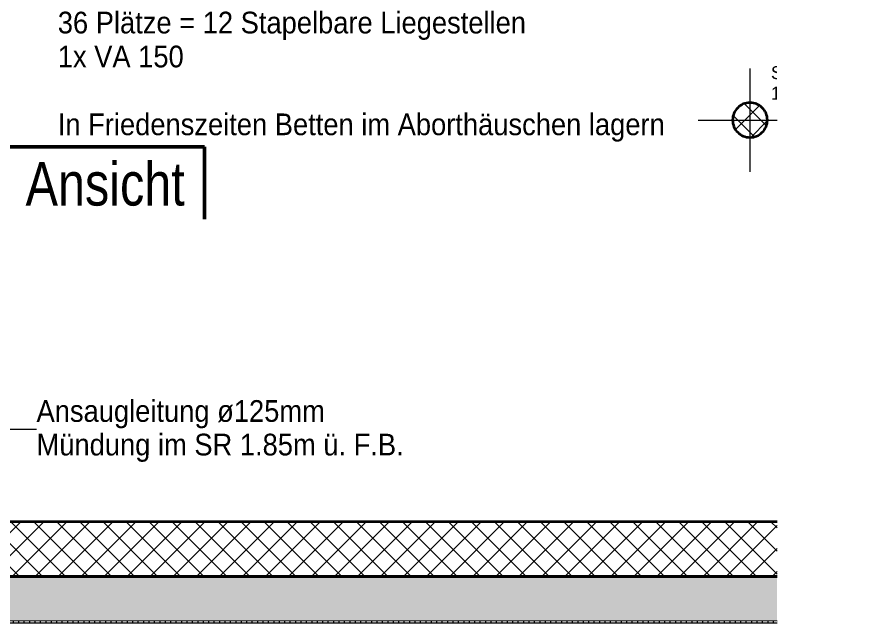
# Model space of a CAD drawing. Header units: metres. Extents: x -0.64 to 0.89, y -0.01 to 0.61.
# Drawn here: x 0.1381 to 0.2171, y 0.2365 to 0.2923 of the extents above; entities that cross this region are included whole.
import ezdxf
from ezdxf.xclip import XClip

# ---------------------------------------------------------------- set-up
doc = ezdxf.new("R2010")
doc.units = ezdxf.units.M
doc.header["$MEASUREMENT"] = 0
doc.header["$XCLIPFRAME"] = 0
doc.linetypes.add('Strichpunkt 3_1_1mm', pattern=[0.006, 0.003, -0.0015, 0, -0.0015])
doc.linetypes.add('Strichpunkt 6_2_2mm Schnitt', pattern=[0.01, 0.006, -0.002, 0, -0.002])
for name, color, linetype in [('011_Stift 1.Grau', 7, 'Continuous'), ('011_Stift 2.Gelb', 7, 'Continuous'), ('015 Innenwände', 7, 'Continuous'), ('015 Innenwände Bauteilschraffuren', 7, 'Continuous'), ('015 Innenwände Schichttrennlinien', 7, 'Continuous'), ('020 Stützen', 7, 'Continuous'), ('020 Stützen Bauteilschraffuren', 7, 'Continuous'), ('060 Möbel Einbau', 7, 'Continuous'), ('340 Schutzraum', 7, 'Continuous')]:
    doc.layers.add(name, color=color, linetype=linetype)
doc.styles.add('ERSTELLTER_STIL_1', font='Arial.ttf')
doc.styles.add('ERSTELLTER_STIL_3', font='Arial.ttf', dxfattribs={"width": 0.8})
doc.styles.add('ERSTELLTER_STIL_5', font='Arial.ttf', dxfattribs={"width": 0.9})
pattern_1 = [(45, (0.5632625, 0.7045894), (-0.00106066, 0.00106066), []), (135, (0.5632625, 0.7045894), (0.00106066, 0.00106066), [])]

# ---------------------------------------------------------------- blocks, each defined once
blk = doc.blocks.new('*X9')
at = {"layer": '015 Innenwände Bauteilschraffuren', "linetype": 'Continuous', "lineweight": 0, "true_color": 0x000000}
for points in [[(0.132928, 0.240776), (0.132864, 0.240676), (0.139226, 0.240676), (0.139226, 0.240776)], [(0.147226, 0.240675), (0.155226, 0.240674), (0.155226, 0.240774), (0.147226, 0.240775)], [(0.163226, 0.240674), (0.171226, 0.240673), (0.171226, 0.240773), (0.163226, 0.240774)], [(0.179226, 0.240672), (0.187226, 0.240672), (0.187226, 0.240772), (0.179226, 0.240772)], [(0.195226, 0.240671), (0.203226, 0.24067), (0.203226, 0.24077), (0.195226, 0.240771)]]:
    blk.add_hatch(color=18, dxfattribs=at).paths.add_polyline_path(points)
blk = doc.blocks.new('Zeichnung_2_1', base_point=(0.563262, 0.704589))
at = {"layer": '015 Innenwände Bauteilschraffuren', "linetype": 'Continuous', "lineweight": 0, "true_color": 0x000000}
h = blk.add_hatch(dxfattribs=at)
h.set_pattern_fill('Beton_0001', color=18, style=0, pattern_type=2)
h.set_pattern_definition(pattern_1)
h.paths.add_polyline_path([(0.208057, 0.24577), (0.136154, 0.245776), (0.136154, 0.240776), (0.208057, 0.24077)])
h = blk.add_hatch(dxfattribs=at)
h.set_pattern_fill('Dämmstoff__Polystyrol_XP_F3', color=18, style=0, pattern_type=2)
h.set_pattern_definition([(90, (0.5632625, 0.7045894), (-0.0004330127, 0), [0.00025, -0.0005]), (90, (0.563046, 0.7049644), (-0.0004330127, 0), [0.00025, -0.0005]), (150, (0.5632625, 0.7048394), (0.00021650635, 0.000375), [0.00025, -0.0005]), (150, (0.5628295, 0.7048394), (0.00021650635, 0.000375), [0.00025, -0.0005]), (210, (0.5632625, 0.7045894), (-0.00021650635, 0.000375), [0.00025, -0.0005]), (210, (0.5628295, 0.7045894), (-0.00021650635, 0.000375), [0.00025, -0.0005])])
h.paths.add_polyline_path([(0.130283, 0.236676), (0.208057, 0.23667), (0.208057, 0.24067), (0.132864, 0.240676)])
h = blk.add_hatch(dxfattribs=at)
h.set_pattern_fill('Dämmstoff__allgemein_ver_32', color=18, style=0, pattern_type=2)
h.set_pattern_definition([(89.99543, (0.5632625, 0.7045894), (-0.0005, 3.985e-08), [])])
h.paths.add_polyline_path([(0.130154, 0.236476), (0.208057, 0.23647), (0.208057, 0.23667), (0.130283, 0.236676)])
at = {"layer": '020 Stützen Bauteilschraffuren', "linetype": 'Continuous', "lineweight": 0, "true_color": 0x000000}
h = blk.add_hatch(dxfattribs=at)
h.set_pattern_fill('Beton_0001', color=18, style=0, pattern_type=2)
h.set_pattern_definition(pattern_1)
h.paths.add_polyline_path([(0.203961, 0.282792, 0.414214), (0.205561, 0.281192, 0.414214), (0.207161, 0.282792, 0.414214), (0.205561, 0.284392, 0.414214)])
at = {"layer": '011_Stift 2.Gelb', "color": 7, "linetype": 'Strichpunkt 3_1_1mm', "lineweight": 20, "ltscale": 1000}
for p, q in [((0.205561, 0.28755), (0.205561, 0.278033)), ((0.200802, 0.282792), (0.208057, 0.282792))]:
    blk.add_line(p, q, dxfattribs=at)
at = {"layer": '015 Innenwände', "color": 7, "linetype": 'Continuous', "lineweight": 35, "ltscale": 1000, "flags": 128}
blk.add_lwpolyline([(0.208057, 0.24577), (0.136154, 0.245776)], dxfattribs=at)
at = {"layer": '015 Innenwände', "color": 7, "linetype": 'Continuous', "lineweight": 13, "ltscale": 1000, "flags": 128}
blk.add_lwpolyline([(0.130154, 0.236476), (0.208057, 0.23647)], dxfattribs=at)
at = {"layer": '015 Innenwände Schichttrennlinien', "color": 7, "linetype": 'Continuous', "lineweight": 20, "ltscale": 1000}
for p, q in [((0.132864, 0.240676), (0.208057, 0.24067)), ((0.130283, 0.236676), (0.208057, 0.23667))]:
    blk.add_line(p, q, dxfattribs=at)
at = {"layer": '015 Innenwände Schichttrennlinien', "color": 7, "linetype": 'Continuous', "lineweight": 35, "ltscale": 1000}
blk.add_line((0.136154, 0.240776), (0.208057, 0.24077), dxfattribs=at)
at = {"layer": '020 Stützen', "color": 7, "linetype": 'Continuous', "lineweight": 35, "ltscale": 1000, "flags": 128}
blk.add_lwpolyline([(0.203961, 0.282792, 0.414214), (0.205561, 0.281192, 0.414214), (0.207161, 0.282792, 0.414214), (0.205561, 0.284392, 0.414214)], format="xyb", close=True, dxfattribs=at)
at = {"layer": '340 Schutzraum', "color": 7, "linetype": 'Continuous', "lineweight": 13, "ltscale": 1000}
blk.add_line((0.129851, 0.254313), (0.139851, 0.254313), dxfattribs=at)
at = {"layer": '340 Schutzraum', "color": 7, "linetype": 'Strichpunkt 6_2_2mm Schnitt', "lineweight": 50, "ltscale": 1000, "flags": 128}
blk.add_lwpolyline([(0.155327, 0.273665), (0.155327, 0.280326), (0.097041, 0.280329)], dxfattribs=at)
at = {"color": 7, "linetype": 'Continuous', "lineweight": 13, "ltscale": 1000}
blk.add_blockref('*X9', (0, 0), dxfattribs=at)
at = {"layer": '060 Möbel Einbau', "color": 7, "linetype": 'Continuous', "lineweight": 13, "char_height": 0.0012, "attachment_point": 1, "style": 'ERSTELLTER_STIL_1'}
for s, insert in [('\\A1;{\\pql;\\fArial|b0|i0|c0|p0;\\W1.000000;Stütze Orso V}', (0.20749, 0.287757)), ('\\A1;{\\pql;\\fArial|b0|i0|c0|p0;\\W1.000000;178mm R60}', (0.20749, 0.285871))]:
    blk.add_mtext(s, dxfattribs=dict(at, insert=insert))
at = {"layer": '340 Schutzraum', "color": 7, "linetype": 'Continuous', "lineweight": 13, "insert": (0.138845, 0.274855), "char_height": 0.004, "attachment_point": 7, "rotation": 0.00001, "style": 'ERSTELLTER_STIL_3'}
blk.add_mtext('\\A1;{\\pql;\\fArial|b0|i0|c0|p0;\\W0.800000;Ansicht }', dxfattribs=at)
at = {"layer": '340 Schutzraum', "color": 7, "linetype": 'Continuous', "lineweight": 70, "insert": (0.139851, 0.254138), "char_height": 0.00199999, "attachment_point": 4, "line_spacing_factor": 0.928085, "style": 'ERSTELLTER_STIL_5'}
blk.add_mtext('\\A1;{\\pql;\\fArial|b0|i0|c0|p0;\\W0.900000;Ansaugleitung ø125mm \\P\\pql;\\fArial|b0|i0|c0|p0;\\W0.900000;Mündung im SR 1.85m ü. F.B.}', dxfattribs=at)

msp = doc.modelspace()

# ---------------------------------------------------------------- block references
at = {"layer": '011_Stift 1.Grau', "color": 7, "linetype": 'Continuous', "lineweight": 13, "ltscale": 1000}
ref = msp.add_blockref('Zeichnung_2_1', (0.563262, 0.704589), dxfattribs=at)
XClip(ref).set_block_clipping_path([(0.0069622951, 0.0772468264), (0.2080568708, 0.594)])

# ---------------------------------------------------------------- texts
at = {"color": 7, "linetype": 'Continuous', "lineweight": 13, "insert": (0.141808, 0.32323), "char_height": 0.002, "attachment_point": 1, "line_spacing_factor": 0.937267, "style": 'ERSTELLTER_STIL_5'}
msp.add_mtext('\\A1;{\\pql;\\fArial|b0|i0|c0|p0;\\W0.900000;54 Zimmer :3 x2 = \\P\\pql;\\fArial|b0|i0|c0|p0;\\W0.900000;36 Schutzplätze\\P\\pql;\\fArial|b0|i0|c0|p0;\\W0.900000;\\P\\pql;\\fArial|b0|i0|c0|p0;\\W0.900000;Total BF =  52.81 m\\fArial|b0|i0|c0|p0;\\W0.900000;\\A1{\\H.66x;\\S2 ^  ;}\\fArial|b0|i0|c0|p0;\\W0.900000;(14.90 + 37.91)\\P\\pql;\\fArial|b0|i0|c0|p0;\\W0.900000;Raumhöhe = 2.04\\fArial|b0|i0|c0|p0;\\W0.900000;\\A1{\\H.66x;\\S5^  ;}\\fArial|b0|i0|c0|p0;\\W0.900000; m / 2.26 m\\P\\pql;\\fArial|b0|i0|c0|p0;\\W0.900000;Total Rauminhalt = 30.47m\\fArial|b0|i0|c0|p0;\\W0.900000;\\A1{\\H.66x;\\S3 ^  ;}\\fArial|b0|i0|c0|p0;\\W0.900000;+ 85.67\\fArial|b0|i0|c0|p0;\\W0.900000;\\A1{\\H.66x;\\S5 ^  ;}\\fArial|b0|i0|c0|p0;\\W0.900000;m\\fArial|b0|i0|c0|p0;\\W0.900000;\\A1{\\H.66x;\\S3 ^  ;}\\P\\pql;\\fArial|b0|i0|c0|p0;\\W0.900000;= 116.14\\fArial|b0|i0|c0|p0;\\W0.900000;\\A1{\\H.66x;\\S5^  ;}\\fArial|b0|i0|c0|p0;\\W0.900000; m\\fArial|b0|i0|c0|p0;\\W0.900000;\\A1{\\H.66x;\\S3^  ;}\\P\\pql;\\fArial|b0|i0|c0|p0;\\W0.900000;2x Abort (TC-8 und TC-30)\\P\\pql;\\fArial|b0|i0|c0|p0;\\W0.900000;1x Fluchtröhre\\P\\pql;\\fArial|b0|i0|c0|p0;\\W0.900000;36 Plätze = 12 Stapelbare Liegestellen\\P\\pql;\\fArial|b0|i0|c0|p0;\\W0.900000;1x VA 150\\P\\pql;\\fArial|b0|i0|c0|p0;\\W0.900000;\\P\\pql;\\fArial|b0|i0|c0|p0;\\W0.900000;In Friedenszeiten Betten im Aborthäuschen lagern}', dxfattribs=at)

doc.saveas('drawing.dxf')
